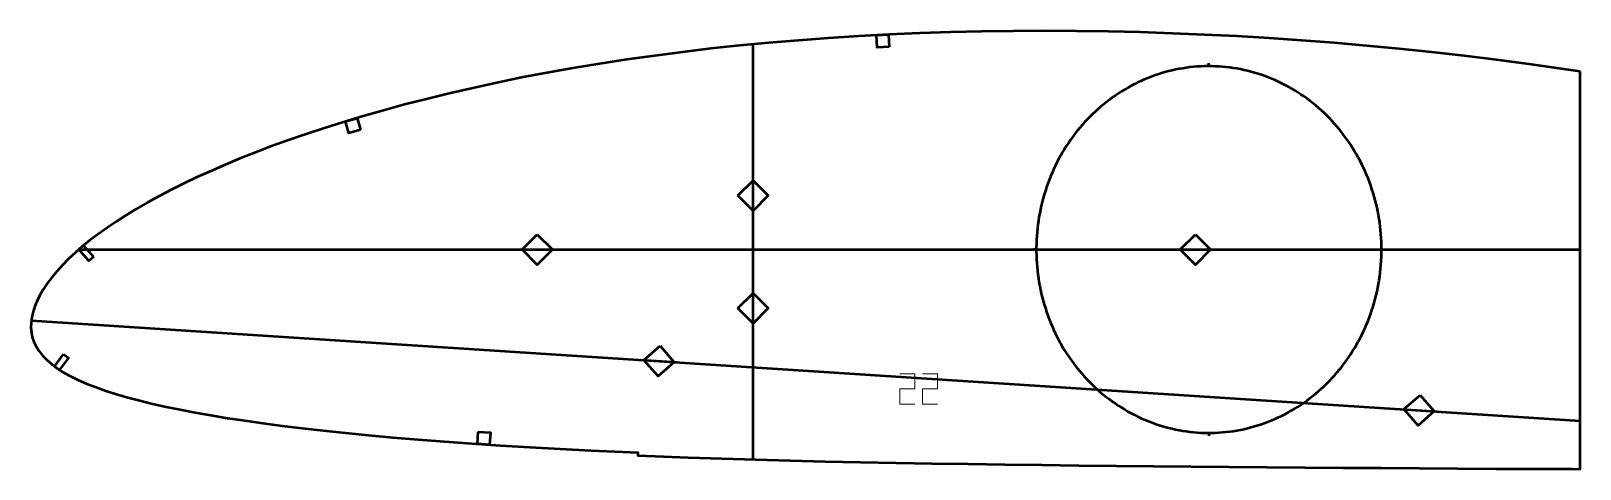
# Model space of a CAD drawing. Header units: metres. Extents: x 9 to 519, y 128 to 272.
import ezdxf

# ---------------------------------------------------------------- set-up
doc = ezdxf.new("R2010")
doc.units = ezdxf.units.M
doc.layers.add('Layer', color=1, linetype='Continuous', lineweight=50)
doc.layers.add('NumLabel', color=1, linetype='Continuous', lineweight=15)

msp = doc.modelspace()

# ---------------------------------------------------------------- linework, layer by layer
at = {"layer": 'Layer', "color": 7}
for p, q in [((246.7, 130.86), (246.7, 267.56)), ((246.7, 211.76), (246.7, 223.76)), ((24.81, 200), (518.82, 200)), ((169.68, 200), (181.68, 200)), ((386.24, 200), (398.24, 200)), ((246.7, 174.65), (246.7, 186.65)), ((9.23, 176.64), (518.82, 143.65)), ((209.78, 163.65), (221.75, 162.88)), ((459.85, 147.47), (471.82, 146.69))]:
    msp.add_line(p, q, dxfattribs=at)
at = {"layer": 'Layer'}
for p, q in [((396.7, 260.35), (396.7, 261.35)), ((339.88, 200), (338.88, 200)), ((453.52, 200), (454.52, 200)), ((396.7, 139.65), (396.7, 138.65))]:
    msp.add_line(p, q, dxfattribs=at)
for points in [[(518.82, 258.62), (512.74, 259.53), (502.06, 261.03), (491.38, 262.44), (480.68, 263.74), (469.98, 264.95), (459.27, 266.06), (448.57, 267.09), (437.89, 268.02), (427.21, 268.84), (416.55, 269.57), (405.91, 270.2), (395.29, 270.73), (384.69, 271.17), (374.13, 271.52), (363.62, 271.77), (353.15, 271.91), (342.72, 271.96), (332.33, 271.9), (322, 271.76), (311.74, 271.53), (301.56, 271.21), (291.47, 270.78), (281.46, 270.24), (271.52, 269.6), (261.67, 268.86), (251.92, 268.04), (242.29, 267.14), (232.8, 266.14), (223.44, 265.03), (214.22, 263.82), (205.12, 262.51), (196.17, 261.14), (187.41, 259.7), (178.85, 258.19), (170.52, 256.59), (162.38, 254.9), (154.44, 253.14), (146.71, 251.35), (139.22, 249.54), (132.01, 247.7), (125.06, 245.81), (118.35, 243.88), (111.88, 241.92), (105.62, 239.94), (99.6, 237.96), (93.82, 235.97), (88.27, 233.98), (82.95, 231.98), (77.85, 229.95), (72.94, 227.91), (68.22, 225.85), (63.69, 223.79), (59.36, 221.73), (55.21, 219.66), (51.25, 217.58), (47.47, 215.49), (43.86, 213.41), (40.44, 211.33), (37.19, 209.26), (34.12, 207.18), (31.21, 205.11), (28.49, 203.05), (25.95, 200.99), (23.59, 198.94), (21.42, 196.89), (19.42, 194.85), (17.59, 192.81), (15.92, 190.79), (14.41, 188.82), (13.11, 186.9), (12, 185.02), (11.09, 183.16), (10.35, 181.32), (9.77, 179.51), (9.37, 177.74), (9.14, 175.95), (9.08, 174.31), (9.2, 172.68), (9.51, 171.11), (10.03, 169.58), (10.77, 168.07), (11.74, 166.57), (12.91, 165.09), (14.3, 163.64), (15.91, 162.24), (17.75, 160.88), (19.83, 159.56), (22.14, 158.27), (24.68, 157.03), (27.46, 155.83), (30.48, 154.67), (33.74, 153.53), (37.23, 152.42), (40.95, 151.34), (44.9, 150.29), (49.09, 149.26), (53.52, 148.27), (58.19, 147.3), (63.11, 146.36), (68.28, 145.43), (73.71, 144.54), (79.42, 143.67), (85.42, 142.83), (91.72, 142), (98.33, 141.2), (105.27, 140.41), (112.54, 139.65), (120.17, 138.9), (128.14, 138.17), (136.48, 137.47), (145.17, 136.79), (154.2, 136.14), (163.57, 135.52), (173.24, 134.94), (183.19, 134.39), (193.4, 133.87), (203.85, 133.39), (208.78, 133.19), (208.74, 132.19), (214.47, 131.95), (225.33, 131.54), (236.37, 131.17), (247.58, 130.84), (258.95, 130.53), (270.44, 130.24), (282.04, 129.99), (293.74, 129.77), (305.56, 129.58), (317.51, 129.42), (329.57, 129.26), (341.72, 129.1), (353.92, 128.94), (366.16, 128.8), (378.46, 128.68), (390.83, 128.58), (403.28, 128.48), (415.77, 128.37), (428.29, 128.27), (440.84, 128.17), (453.4, 128.09), (465.98, 128), (478.54, 127.92), (491.11, 127.86), (503.68, 127.81), (516.26, 127.76), (518.82, 127.74), (518.82, 258.62)], [(291.49, 266.77), (287.5, 266.56), (287.28, 270.55), (291.27, 270.77), (291.49, 266.77)], [(453.52, 200), (453.51, 201.27), (453.47, 202.54), (453.41, 203.8), (453.32, 205.07), (453.21, 206.33), (453.07, 207.59), (452.91, 208.85), (452.72, 210.1), (452.51, 211.35), (452.27, 212.59), (452.01, 213.83), (451.72, 215.06), (451.41, 216.28), (451.08, 217.5), (450.72, 218.71), (450.34, 219.91), (449.93, 221.1), (449.51, 222.29), (449.05, 223.46), (448.58, 224.63), (448.08, 225.78), (447.56, 226.92), (447.01, 228.05), (446.45, 229.16), (445.86, 230.27), (445.25, 231.36), (444.62, 232.44), (443.97, 233.5), (443.29, 234.54), (442.6, 235.58), (441.89, 236.59), (441.15, 237.59), (440.4, 238.58), (439.63, 239.54), (438.83, 240.49), (438.02, 241.43), (437.19, 242.34), (436.35, 243.23), (435.48, 244.11), (434.6, 244.96), (433.7, 245.8), (432.79, 246.62), (431.86, 247.41), (430.91, 248.19), (429.95, 248.94), (428.98, 249.67), (427.99, 250.38), (426.99, 251.07), (425.97, 251.73), (424.94, 252.37), (423.9, 252.99), (422.84, 253.59), (421.78, 254.16), (420.7, 254.71), (419.61, 255.23), (418.51, 255.73), (417.41, 256.2), (416.29, 256.65), (415.16, 257.08), (414.03, 257.48), (412.89, 257.85), (411.74, 258.2), (410.59, 258.52), (409.43, 258.82), (408.26, 259.09), (407.09, 259.34), (405.91, 259.55), (404.73, 259.75), (403.55, 259.91), (402.36, 260.05), (401.17, 260.17), (399.98, 260.25), (398.79, 260.31), (397.6, 260.35), (396.4, 260.35), (395.21, 260.33), (394.01, 260.29), (392.82, 260.21), (391.63, 260.11), (390.44, 259.99), (389.26, 259.83), (388.08, 259.65), (386.9, 259.45), (385.72, 259.22), (384.56, 258.96), (383.39, 258.67), (382.23, 258.36), (381.08, 258.03), (379.94, 257.67), (378.8, 257.28), (377.67, 256.87), (376.55, 256.43), (375.44, 255.97), (374.34, 255.48), (373.24, 254.97), (372.16, 254.44), (371.09, 253.88), (370.03, 253.29), (368.98, 252.68), (367.94, 252.05), (366.92, 251.4), (365.91, 250.73), (364.91, 250.03), (363.93, 249.31), (362.96, 248.56), (362.01, 247.8), (361.07, 247.02), (360.15, 246.21), (359.24, 245.38), (358.35, 244.54), (357.48, 243.67), (356.63, 242.79), (355.79, 241.88), (354.97, 240.96), (354.17, 240.02), (353.39, 239.06), (352.62, 238.09), (351.88, 237.1), (351.15, 236.09), (350.45, 235.06), (349.77, 234.02), (349.1, 232.97), (348.46, 231.9), (347.84, 230.81), (347.24, 229.72), (346.67, 228.61), (346.11, 227.48), (345.58, 226.35), (345.07, 225.2), (344.58, 224.04), (344.12, 222.88), (343.68, 221.7), (343.26, 220.51), (342.87, 219.31), (342.5, 218.11), (342.15, 216.89), (341.83, 215.67), (341.53, 214.44), (341.26, 213.21), (341.01, 211.97), (340.78, 210.72), (340.58, 209.47), (340.41, 208.22), (340.26, 206.96), (340.13, 205.7), (340.03, 204.43), (339.96, 203.17), (339.91, 201.9), (339.88, 200.63), (339.88, 199.37), (339.91, 198.1), (339.96, 196.83), (340.03, 195.57), (340.13, 194.3), (340.26, 193.04), (340.41, 191.78), (340.58, 190.53), (340.78, 189.28), (341.01, 188.03), (341.26, 186.79), (341.53, 185.56), (341.83, 184.33), (342.15, 183.11), (342.5, 181.89), (342.87, 180.69), (343.26, 179.49), (343.68, 178.3), (344.12, 177.12), (344.58, 175.96), (345.07, 174.8), (345.58, 173.65), (346.11, 172.52), (346.67, 171.39), (347.24, 170.28), (347.84, 169.19), (348.46, 168.1), (349.1, 167.03), (349.77, 165.98), (350.45, 164.94), (351.15, 163.91), (351.88, 162.9), (352.62, 161.91), (353.39, 160.94), (354.17, 159.98), (354.97, 159.04), (355.79, 158.12), (356.63, 157.21), (357.48, 156.33), (358.35, 155.46), (359.24, 154.62), (360.15, 153.79), (361.07, 152.98), (362.01, 152.2), (362.96, 151.44), (363.93, 150.69), (364.91, 149.97), (365.91, 149.27), (366.92, 148.6), (367.94, 147.95), (368.98, 147.32), (370.03, 146.71), (371.09, 146.12), (372.16, 145.56), (373.24, 145.03), (374.34, 144.52), (375.44, 144.03), (376.55, 143.57), (377.67, 143.13), (378.8, 142.72), (379.94, 142.33), (381.08, 141.97), (382.23, 141.64), (383.39, 141.33), (384.56, 141.04), (385.72, 140.78), (386.9, 140.55), (388.08, 140.35), (389.26, 140.17), (390.44, 140.01), (391.63, 139.89), (392.82, 139.79), (394.01, 139.71), (395.21, 139.67), (396.4, 139.65), (397.6, 139.65), (398.79, 139.69), (399.98, 139.75), (401.17, 139.83), (402.36, 139.95), (403.55, 140.09), (404.73, 140.25), (405.91, 140.45), (407.09, 140.66), (408.26, 140.91), (409.43, 141.18), (410.59, 141.48), (411.74, 141.8), (412.89, 142.15), (414.03, 142.52), (415.16, 142.92), (416.29, 143.35), (417.41, 143.8), (418.51, 144.27), (419.61, 144.77), (420.7, 145.29), (421.78, 145.84), (422.84, 146.41), (423.9, 147.01), (424.94, 147.63), (425.97, 148.27), (426.99, 148.93), (427.99, 149.62), (428.98, 150.33), (429.95, 151.06), (430.91, 151.81), (431.86, 152.59), (432.79, 153.38), (433.7, 154.2), (434.6, 155.04), (435.48, 155.89), (436.35, 156.77), (437.19, 157.66), (438.02, 158.57), (438.83, 159.51), (439.63, 160.46), (440.4, 161.42), (441.15, 162.41), (441.89, 163.41), (442.6, 164.42), (443.29, 165.46), (443.97, 166.5), (444.62, 167.56), (445.25, 168.64), (445.86, 169.73), (446.45, 170.84), (447.01, 171.95), (447.56, 173.08), (448.08, 174.22), (448.58, 175.37), (449.05, 176.54), (449.51, 177.71), (449.93, 178.9), (450.34, 180.09), (450.72, 181.29), (451.08, 182.5), (451.41, 183.72), (451.72, 184.94), (452.01, 186.17), (452.27, 187.41), (452.51, 188.65), (452.72, 189.9), (452.91, 191.15), (453.07, 192.41), (453.21, 193.67), (453.32, 194.93), (453.41, 196.2), (453.47, 197.46), (453.51, 198.73), (453.52, 200)], [(117.53, 239.45), (113.7, 238.29), (112.54, 242.12), (116.37, 243.28), (117.53, 239.45)], [(241.7, 217.76), (246.7, 222.76), (251.7, 217.76), (246.7, 212.76), (241.7, 217.76)], [(175.68, 205), (180.68, 200), (175.68, 195), (170.68, 200), (175.68, 205)], [(392.24, 205), (397.24, 200), (392.24, 195), (387.24, 200), (392.24, 205)], [(29.63, 197.57), (28.12, 196.25), (24.84, 200.02), (26.34, 201.34), (29.63, 197.57)], [(241.7, 180.65), (246.7, 185.65), (251.7, 180.65), (246.7, 175.65), (241.7, 180.65)], [(216.09, 168.26), (220.76, 162.94), (215.44, 158.28), (210.78, 163.59), (216.09, 168.26)], [(19.83, 165.56), (21.44, 164.38), (18.48, 160.35), (16.87, 161.54), (19.83, 165.56)], [(466.16, 152.07), (470.82, 146.76), (465.51, 142.09), (460.84, 147.4), (466.16, 152.07)], [(156.28, 140.01), (160.27, 139.75), (160, 135.76), (156.01, 136.02), (156.28, 140.01)]]:
    msp.add_lwpolyline(points, close=True, dxfattribs=at)
at = {"layer": 'NumLabel', "color": 1}
for points in [[(294.94, 159.12), (299.94, 159.12), (299.94, 154.12), (294.94, 154.12), (294.94, 149.12), (299.94, 149.12)], [(302.44, 159.12), (307.44, 159.12), (307.44, 154.12), (302.44, 154.12), (302.44, 149.12), (307.44, 149.12)]]:
    msp.add_lwpolyline(points, dxfattribs=at)

doc.saveas('drawing.dxf')
